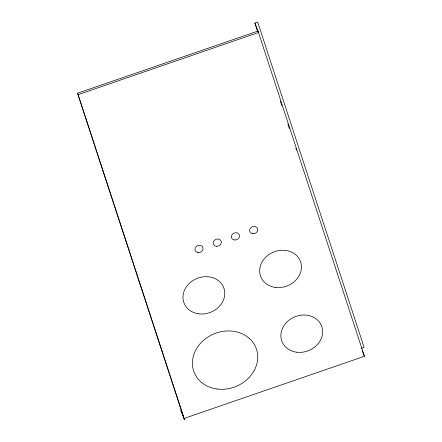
<?xml version="1.0" encoding="UTF-8"?>
<svg xmlns="http://www.w3.org/2000/svg" width="442" height="442" viewBox="0 0 442 442"><rect width="100%" height="100%" fill="white"/><g stroke="black" fill="none" stroke-linecap="round" stroke-linejoin="round"><path stroke-width="0.66" d="M257.647 31.597L254.857 23.072L257.686 22.1L364.103 347.357L361.28 348.329M77.582 93.212L257.995 31.045L364.418 356.296L184.005 418.463L77.582 93.212L184.568 419.9L180.866 410.496L181.668 412.938M78.151 94.643L258.559 32.476L254.857 23.072M362.241 350.782L364.418 356.296M280.388 101.108L281.891 105.699M287.897 124.064L289.399 128.65M295.836 148.324L296.483 150.291M217.039 389.015A33.255 28.503 -21.5 0 0 256.504 349.296A33.255 28.503 -21.5 0 0 201.679 342.069A33.255 28.503 -21.5 0 0 217.039 389.015M296.621 352.191A21.282 18.244 -21.5 0 0 321.881 326.771A21.282 18.244 -21.5 0 0 286.792 322.146A21.282 18.244 -21.5 0 0 296.621 352.191M198.734 313.837A21.282 18.244 -21.5 0 0 223.995 288.416A21.282 18.244 -21.5 0 0 188.905 283.792A21.282 18.244 -21.5 0 0 198.734 313.837M275.427 287.411A21.282 18.244 -21.5 0 0 300.682 261.99A21.282 18.244 -21.5 0 0 265.592 257.366A21.282 18.244 -21.5 0 0 275.427 287.411M197.999 252.531A4.155 3.564 -21.5 0 0 202.933 247.57A4.155 3.564 -21.5 0 0 196.082 246.664A4.155 3.564 -21.5 0 0 197.999 252.531M216.232 246.249A4.155 3.564 -21.5 0 0 221.166 241.288A4.155 3.564 -21.5 0 0 214.309 240.382A4.155 3.564 -21.5 0 0 216.232 246.249M234.459 239.967A4.155 3.564 -21.5 0 0 239.393 235.006A4.155 3.564 -21.5 0 0 232.542 234.1A4.155 3.564 -21.5 0 0 234.459 239.967M252.691 233.685A4.155 3.564 -21.5 0 0 257.62 228.724A4.155 3.564 -21.5 0 0 250.769 227.818A4.155 3.564 -21.5 0 0 252.691 233.685"/></g></svg>
